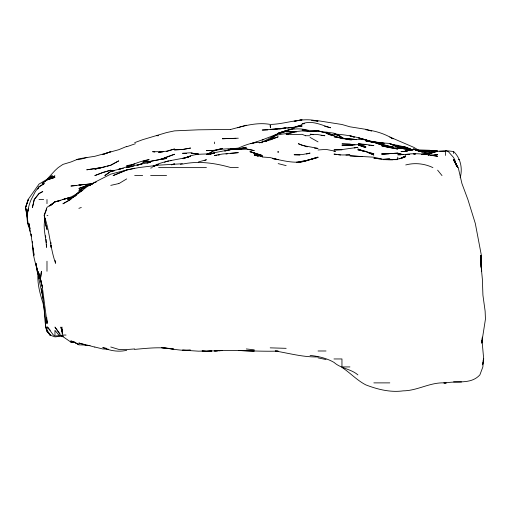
<?xml version="1.0" encoding="UTF-8"?>
<svg xmlns="http://www.w3.org/2000/svg" width="511" height="511" viewBox="0 0 511 511"><rect width="100%" height="100%" fill="white"/><g stroke="black" fill="none" stroke-linecap="round" stroke-linejoin="round"><path stroke-width="0.77" d="M482.033 340.626L483.687 358.958L482.671 364.758M481.924 340.626L481.835 343.015L482.384 337.215M38.057 272.063C37.009 282.66 39.801 293.148 43.007 303.151C45.332 311.94 43.94 321.374 46.731 329.997M45.479 221.838L45.415 223.428L46.986 229.477L45.364 223.428L44.431 216.185M46.82 320.659L46.986 323.782L46.769 317.606M481.956 340.843L481.713 343.015L485.45 319.1L485.131 311.129L482.921 295.179L482.378 279.236L480.551 260.393L481.534 269.814L480.947 263.293L481.362 255.321L475.3 223.428L467.891 199.514L461.938 183.57L458.226 167.627L453.57 159.93L457.83 167.627L453.57 159.656L456.515 165.634M40.867 277.064L41.423 271.264L40.228 279.236L42.349 287.208L46.986 322.569L46.699 319.1M482.116 339.393L482.352 337.215M482.608 364.758L482.914 362.586M483.125 361.136L483.438 358.958L482.863 366.93L479.874 374.902C470.861 384.77 457.16 380.535 445.598 382.969C430.779 381.717 417.845 390.749 403.211 390.851C390.423 392.614 377.757 389.459 365.876 384.904C357.01 380.388 350.233 372.826 341.955 367.403M45.172 218.357C42.451 227.963 46.277 237.672 46.475 247.35L46.316 244.162M28.341 208.935L27.032 215.457L25.607 207.485L28.124 199.514L39.015 184.094L46.986 179.323L54.958 175.893L46.986 179.642L52.243 175.599L48.155 179.233M28.284 208.935L26.744 215.457L27.581 223.428L30.328 231.406M460.181 177.771C462.736 168.598 460.73 158.461 453.813 151.684M44.342 215.457L46.718 208.973M37.769 188.949L38.6 187.658M39.015 193.675L34.307 199.514L32.436 207.485L34.192 199.514L39.015 193.452L42.796 191.542L39.641 193.318M46.986 179.284L54.958 170.585L58.158 167.627L62.93 164.401L70.901 162L78.873 158.768L94.816 156.302L118.737 149.704L126.709 146.421M75.456 194.895L78.994 191.542L86.844 185.749L93.066 183.57L86.844 185.793L83.925 188.189M80.425 191.063L81.594 190.105M50.749 205.218L52.556 203.863L49.439 206.125M39.673 186.579L44.31 183.57L39.015 186.63L35.355 191.542L31.043 199.839C27.275 208.782 25.742 219.449 29.945 228.506M118.961 183.57L126.709 178.895M212.327 151.684L207.083 154.661C216.006 147.705 227.778 149.346 238.318 148.113C245.88 144.792 253.775 141.573 262.232 142.748M265.554 141.445L274.381 137.025M272.989 137.932L270.204 139.394C276.617 132.694 286.032 134.68 294.125 132.234L286.154 133.959M400.452 158.614L405.734 155.836L399.755 158.697M266.218 141.24L273.104 138.034M164.574 162.3L166.567 161.323M161.629 159.317L166.567 156.966L174.538 154.239L161.629 159.336M277.479 134.086L273.992 135.734C284.314 130.216 297.147 126.562 308.618 130.567M70.901 199.303L62.93 203.8L70.333 199.514L86.844 186.86L94.816 182.216L110.766 174.13L126.709 169.997L138.526 167.627L158.595 165.162L182.51 163.737M82.82 190.341L70.901 197.118L62.93 199.514L70.901 197.22L54.958 201.826L46.986 207.364L44.061 215.457C49.848 230.953 50.008 247.726 55.571 263.293L55.162 260.431M153.76 166.414L158.595 164.286L153.524 166.414M186.86 157.599C195.368 152.674 205.173 154.878 214.403 153.319L206.431 154.258L230.346 149.634L225.274 150.937M126.709 169.997L113.078 175.599L126.709 170.003L134.68 168.202M204.253 160.614L206.431 159.739L198.46 161.955M162.332 159.093L166.567 157.42L159.119 159.656L150.624 161.297L142.652 162.198L150.624 161.431M270.204 139.912L278.182 136.795L270.204 139.759L260.118 142.722M207.153 154.609L209.331 153.773M126.709 146.753L135.389 143.712M401.384 158.276L405.734 156.621C395.61 161.387 384.451 159.534 373.848 158.155L381.819 159.068L373.848 157.19L349.926 155.823L362.248 156.621M102.788 172.584L94.816 175.599L102.788 172.456L110.766 170.163L103.516 172.367M152.795 166.414C164.587 160.115 177.981 160.154 190.482 156.296L182.51 158.614L190.482 156.015L183.238 158.729M134.68 142.633L142.652 139.688L166.567 132.573L174.538 130.867L198.46 129.813L230.346 129.424M78.873 208.341L81.313 207.485M171.639 164.861L174.538 163.852L171.639 164.766M279.626 133.703L286.154 131.455C276.093 132.573 268.709 140.25 259.262 142.895M137.58 165.289L142.652 163.552L136.852 165.34M310.42 159.656L318.04 157.113L310.068 159.656L318.04 157.471C311.295 158.199 305.252 161.981 298.475 162.223M277.435 134.003L262.232 139.905L250.856 143.712L256.439 142.128M312.24 120.59L318.04 121.248C302.052 116.661 286.262 124.224 270.204 124.409C256.439 121.976 243.447 126.128 230.346 129.545M166.567 151.543L174.538 148.988L166.567 151.147L158.595 152.387L163.207 151.684L152.572 151.684L154.833 152.061M295.575 126.9L302.097 124.831L294.847 127.067M147.002 163.271L150.624 162.147L134.68 165.43L126.709 167.627L131.781 166.599M246.289 125.182L237.538 127.763M91.948 184.005L78.873 188.438L96.266 182.025M92.044 184.005L86.844 185.512L78.873 190.367L86.844 185.646L90.511 184.605M150.624 168.1L152.316 167.627M224.546 151.084C234.127 148.529 244.699 147.622 254.261 150.662L247.017 149.18M306.447 154.06L310.068 153.076L302.097 154.609L294.125 154.744L299.919 155.108M102.788 167.41L105.688 166.637M107.138 166.247L110.766 165.27L118.737 160.856L110.766 165.187L94.816 169.23L101.517 167.627L86.844 169.799L101.517 167.627M86.844 157.554L78.873 159.656L76.835 159.656M429.649 153.447L436.375 151.684M143.374 161.137L149.155 159.656C138.455 161.131 129.123 166.778 118.737 169.256L123.055 168.279M299.197 162.185L309.34 159.815C299.363 163.948 288.415 161.885 278.246 159.656L272.382 158.531L278.182 159.656L270.204 157.58L262.232 156.998M92.044 183.941L86.844 185.231L90.402 184.477M432.549 152.859L421.677 154.322C429.796 153.881 437.365 150.151 445.598 151.084L439.799 151.518M110.766 185.378L118.737 183.57M238.318 149.008L246.289 147.296L238.318 148.688L230.346 149.027L231.943 149.02M123.055 168.24L110.766 171.357L104.812 175.599L110.766 171.377L114.387 170.776M309.34 159.905L296.297 162.268M363.698 144.894L365.876 144.453L373.848 145.629L371.669 145.475M287.674 128.063L302.097 126.076L296.297 126.958M429.649 153.211L434.727 152.24M279.626 128.983L286.154 127.763L273.104 129.57M150.624 161.297L158.595 159.828M90.473 185.11L86.844 185.749L90.473 185.25M405.734 164.951C414.798 162.53 424.488 163.584 432.926 167.627M354.276 147.935L357.904 147.328L341.955 149.57L333.983 149.947L341.955 149.864M159.119 159.656L166.567 158.493L158.595 159.579M167.295 161.214L168.745 160.984M170.195 160.761L171.639 160.537M126.709 350.297C118.667 352.168 110.274 350.878 102.788 347.544L106.416 348.323M225.996 154.035L227.446 153.824M235.418 149.474L246.289 148.695L230.346 149.499M383.269 159.33L389.791 158.41M182.51 164.101C198.581 160.697 214.786 163.041 230.346 167.423L238.318 167.627M133.952 166.101L126.709 167.033L134.68 163.967L126.709 165.711L129.098 165.647M180.338 164.28L181.788 164.095M418.055 150.975L421.677 150.521L429.649 151.684L424.577 151.173M430.377 155.561L431.827 155.382M433.999 155.12L437.627 154.68L430.377 155.133M421.677 154.488L423.855 154.233M425.305 154.06L427.477 153.798M216.575 155.248L214.403 155.504L222.374 154.041L238.318 152.648L230.346 153.396M218.025 155.082L219.475 154.91M79.601 185.231L81.051 185.065M83.945 184.746L93.047 183.57L70.901 186.036L76.701 185.506M134.68 349.377C147.66 348.272 160.908 346.567 173.817 349.166L161.495 347.716M62.93 336.059L54.958 336.877L49.835 335.044L46.986 330.777L50.5 335.044L46.986 331.601L45.575 327.072L45.441 319.1L42.33 293.729M407.912 150.707L405.734 150.924L413.706 149.257L421.677 151.684L419.505 151.256M311.518 131.57L318.04 130.982L326.012 132.502L333.983 135.255L326.012 132.988M307.168 131.583L318.04 130.982L322.39 132.074M418.055 150.802L421.677 150.521L417.691 150.585M397.762 153.115L381.819 154.156L397.762 153.115L402.112 154.482M134.68 348.936L126.709 349.556L118.737 349.403L110.766 346.995M318.04 149.985L326.012 149.391L333.983 150.969L335.42 151.684L333.983 151.435M281.804 128.683L270.204 129.468L276.585 129.296M283.975 128.523L285.425 128.414M294.125 127.36L262.232 130.049L267.815 129.966M217.673 350.821L198.46 351.166L182.51 350.137L190.482 350.131C180.926 351.095 171.639 348.579 162.217 347.736M219.238 350.712L222.374 350.495L218.753 350.718M217.303 350.808L214.403 350.987C235.673 349.569 256.918 351.772 278.182 351.095L275.244 350.987C289.462 353.35 303.438 357.342 318.04 356.914M434.433 152.431L421.677 152.431M345.941 155.101L349.926 154.89L341.955 154.961L333.983 154.079L336.883 154.526M235.929 138.315L222.374 138.749L238.318 138.194M416.893 150.438L429.649 150.285L433.277 150.841M62.131 335.548L54.958 335.912L53.361 335.044L47.485 327.072L46.986 327.072M323.623 132.189L326.012 132.074L333.983 133.173L339.924 135.734L336.953 134.923M304.486 123.739L302.097 123.841C311.991 119.932 321.291 125.08 330.591 127.763L324.562 126.262M405.734 151.064L407.331 150.994M392.953 159.79L385.818 159.656M410.518 150.247L405.734 150.432L407.184 150.63M418.49 150.988L423.127 151.032M389.791 153.536L381.819 153.779L388.992 153.741M341.955 138.698L349.926 138.455L356.454 139.695M437.627 150.381L429.649 150.573L437.627 151.377L429.649 150.381L414.434 149.691M238.318 149.052L241.505 149.046M156.724 135.734L158.595 135.734M305.316 135.734L310.068 135.734M383.148 159.656L397.213 159.656M458.38 159.656L459.287 159.656M158.595 167.627L206.431 167.627M134.68 175.599L142.652 175.599M150.624 175.599L166.567 175.599M39.015 199.514L43.665 199.514M46.986 215.457L47.874 215.457M49.835 335.044L50.813 335.044M66.047 335.044L62.93 335.044L62.93 336.628L70.901 342.108L74.887 342.14M75.615 343.015L78.873 344.408L70.901 340.671L70.901 342.108M254.044 350.987L238.318 350.527L254.261 351.006M318.04 350.987L326.012 350.987M333.983 358.958L341.955 358.958L341.955 366.93L349.926 366.93M373.848 382.88L389.791 382.88M444.002 382.88L446.365 382.88M353.12 145.245L341.955 145.661L357.904 144.594L365.876 147.673L358.626 145.252L365.876 144.453L358.332 143.712L362.107 144.383M444.002 382.95L445.598 382.969M453.57 381.845L461.542 381.966M369.862 141.662L373.848 141.726L383.352 143.387M400.95 154.833L397.762 154.776L409.72 154.379M409.72 154.482L405.734 154.405C416.356 152.763 427.139 154.379 437.627 156.277L430.377 155.28M288.543 134.649L286.154 134.597L302.097 134.329L305.623 135.734M186.496 153.396L182.51 153.3L190.482 152.763L198.46 154.36L191.21 153.159L198.46 153.926L195.266 153.754M334.782 134.125C347.365 134.578 359.795 137.663 371.669 141.828M286.154 348.33L270.204 347.85M86.046 345.059L78.873 344.855L75.788 343.015M417.691 150.764L424.686 151.524M351.523 139.886L333.983 136.756L349.926 139.835L357.904 139.26L365.876 139.822L378.019 143.712L373.848 142.16L370.22 141.624M371.669 141.969L373.848 142.09L365.876 141.055L373.848 142.365L371.669 142.013L381.819 142.524L384.374 143.316M434.433 152.067L415.884 150.317M90.032 345.589L86.844 345.474L78.873 343.015L86.123 344.893M108.37 349.173L102.788 348.975L94.816 347.02M371.452 141.898L373.848 142.007L393.413 147.328L381.819 144.575M74.089 341.948L70.901 341.802L73.801 342.051M311.665 120.417L318.04 120.724L341.955 124.499L349.926 126.805L365.876 129.34L371.669 131.116M345.941 138.896L349.926 139.101L341.955 138.27L326.012 133.186L331.882 135.734M246.289 350.367L249.477 350.546M368.77 145.271L370.22 145.373M321.08 135.434L324.875 135.734L318.04 134.636L310.068 134.24L313.69 134.674M314.418 148.101L318.04 148.414L302.097 145.367L298.315 143.712L307.168 146.874M412.984 149.563L397.762 148.126L405.734 148.918L410.806 150.017M310.068 131.691L302.097 130.912L294.125 131.742L286.154 131.749L296.297 132.094M429.649 150.7L432.549 150.994M246.289 348.949L254.261 349.843M445.598 150.604L453.57 151.518M306.447 130.522L302.097 130.018L318.04 130.714L324.562 132.573M391.963 144.651L397.762 145.335L405.734 147.245L412.984 150.087M402.834 146.874L397.762 146.223L410.084 149.41M404.284 147.059L412.256 149.902L405.734 147.072L397.762 146.223L405.734 147.826L412.256 149.979M424.577 152.84L426.027 153.038M326.012 359.559L318.04 357.86M365.876 129.775C375.425 130.784 384.904 133.831 393.112 138.864M355.004 144.856L349.926 144.128L341.955 143.942L349.926 144.255L352.826 144.913M310.068 355.413C318.385 356.301 326.676 358.166 333.983 362.382C340.965 368.667 350.853 368.763 357.904 374.902M359.348 145.488L365.876 146.465L358.626 145.143M338.333 154.75L340.505 155.089M403.562 154.552L397.762 153.587L401.384 154.514M369.498 152.968L373.848 153.702L365.876 151.684L373.848 155.044L365.876 151.358L357.904 149.832L365.148 151.512M262.232 156.455L254.261 155.063L257.889 156.034L254.261 154.801L258.611 156.111M389.791 147.634L397.762 149.046L381.819 145.929L389.063 147.481M405.734 148.918L397.762 147.34L389.791 146.804L392.691 147.455M393.413 145.137L394.862 145.443M405.734 148.829L410.806 149.985M341.955 137.817L343.948 138.768L339.202 135.734L341.955 137.721L339.061 135.734L333.983 133.837L339.202 135.734L341.955 137.817L345.583 138.724M278.182 163.622L286.154 165.634M86.844 344.995L94.816 347.097M410.084 149.48L389.791 143.712L397.762 147.008L389.791 143.438L376.748 142.575L378.919 142.85L365.876 140.135L370.948 141.739M62.93 336.181L58.784 335.044L54.958 330.349L54.958 335.044M373.848 142.173L381.129 144.358M401.384 148.075L404.284 148.931M445.598 150.809L448.415 151.684L453.57 157.516L454.72 159.656L456.278 165.449M365.148 151.441L357.904 149.046L363.072 151.096M405.734 147.826L412.256 150.004M389.791 143.712L404.284 148.835M389.791 137.012L413.706 147.302L419.141 150.489M310.068 137.402L318.04 141.886M390.455 137.402L391.784 138.181M415.52 149.857L413.706 148.758L415.679 150.01M62.93 336.832L60.355 335.044L54.958 327.072L59.972 333.817M48.801 328.567L47.121 327.072L50.257 330.259M46.986 330.726L48.896 332.885M437.627 170.163L442.009 175.599M456.911 166.177L454.19 159.656L455.403 163.277M28.022 223.428L29.945 228.347M38.197 274.107L37.111 271.264L35.796 263.293M39.251 275.997L41.608 282.858M39.015 275.346L37.552 271.264L35.923 263.293L37.986 274.369M37.303 271.264L40.337 279.236L42.419 287.208L40.829 279.964M29.868 227.778L28.699 224.157L29.989 229.228M31.446 236.108L29.964 231.406L28.916 223.428L29.299 224.878M62.553 333.428L60.873 327.072L62.553 333.594M31.043 233.987L31.414 235.526M26.821 212.563L25.607 207.485L28.348 199.514L25.55 207.485L26.828 215.457M31.395 236.325L31.043 234.798L34.001 255.321L33.656 251.699M26.987 216.185L27.307 217.635M43.205 298.807L39.015 279.479L38.331 273.436L39.015 277.166C36.766 266.467 32.449 256.222 32.672 245.171M41.455 288.658L42.477 295.179M45.562 235.75L45.773 237.2M38.108 272.714L37.91 271.264L39.015 278.386L38.402 273.64M480.947 264.743L480.794 255.321L480.947 263.293M481.126 266.193L481.745 271.264M62.253 329.244L62.591 332.144M42.036 290.836L42.183 292.286M32.314 241.55L32.461 243M33.304 248.071L33.445 249.521M50.742 242.278L50.838 243.721L50.755 242.278M46.079 239.378L46.239 242.565M61.997 327.072L62.291 335.044M453.57 151.684L453.57 153.466M445.598 151.684L445.598 155.433M397.762 157.107L397.762 159.017M214.403 142.058L214.403 143.712M46.986 199.514L46.986 203.646M46.986 261.21L46.986 271.264M46.986 327.692L46.986 330.866M39.015 186.905L37.795 188.891L39.015 186.905M54.958 201.877L50.749 205.147L54.958 201.883L60.758 200.421L54.958 201.883M46.986 179.91L42.094 183.57L46.986 179.955L54.958 177.381L46.986 179.91M70.901 197.885L67.637 199.514L76.216 195.291L70.901 197.885M74.887 196.218L70.901 198.185L74.887 196.262M110.715 151.684L102.788 154.578L110.766 151.665M294.125 128.216L278.182 133.128L294.125 128.216M90.511 184.541L86.844 185.512L90.511 184.528M214.403 153.006L210.053 154.105L214.403 153.006M413.706 149.257L405.734 151.199L400.982 151.684L405.734 151.179L413.706 149.257M222.374 148.49L214.403 150.387L206.431 150.662L214.403 150.298L222.374 148.49M429.649 154.731L428.205 155.069L429.649 154.731M301.618 119.791L294.125 121.324L302.097 119.791L301.618 119.791M190.482 148.069L182.51 149.506L174.538 149.876L182.51 149.506L190.482 148.069M263.682 139.624L262.232 139.88L263.682 139.637M114.387 170.604L110.766 171.038L114.387 170.648M211.72 350.987L206.431 351.338L202.171 350.987L206.431 351.338L211.72 350.987M86.844 184.42L78.873 184.829L86.844 184.445M270.44 127.763L270.204 125.419L270.44 127.763M278.182 151.684L277.818 151.684L278.182 152.514L278.182 151.684M415.302 154.066L413.706 154.003L415.302 154.066M365.876 139.873L358.626 137.9L371.669 141.898L365.876 139.905M262.232 155.465L249.879 151.684L254.261 153.07L262.232 156.768L250.62 151.684L262.232 155.465M389.063 147.411L377.897 143.712L389.063 147.404M354.276 137.146L349.926 135.734L354.276 137.152M456.904 166.177L454.151 159.656L456.891 166.177M40.676 279.236L39.015 273.513L40.663 279.236M51.087 247.35L50.94 245.171L51.087 247.35"/></g></svg>
